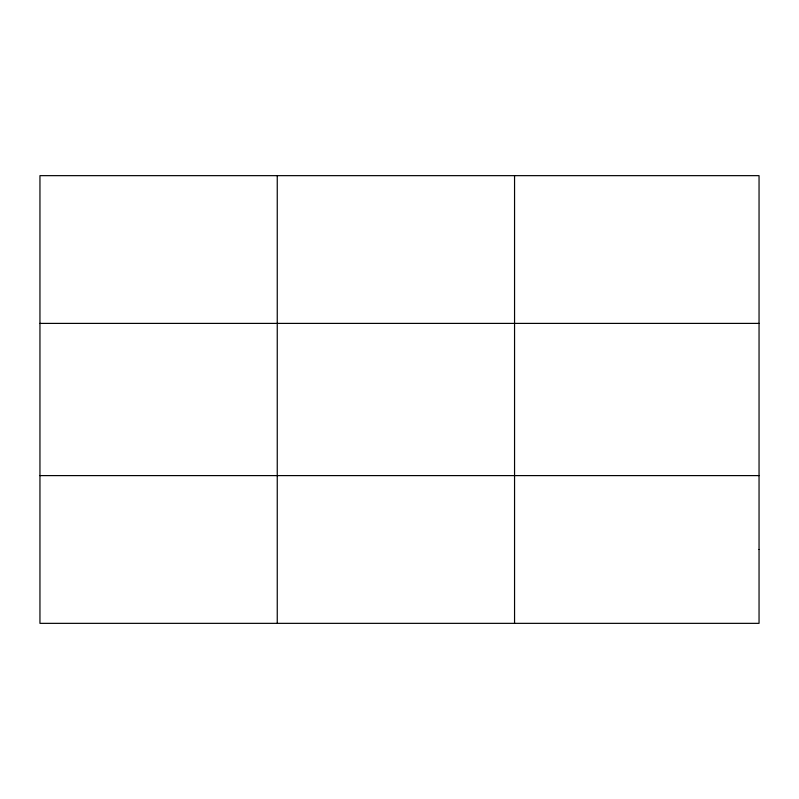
<?xml version="1.0" encoding="UTF-8"?>
<svg xmlns="http://www.w3.org/2000/svg" width="799" height="799" viewBox="0 0 799 799"><rect width="100%" height="100%" fill="white"/><g stroke="black" fill="none" stroke-linecap="round" stroke-linejoin="round"><path stroke-width="1.2" d="M277.253 175.65L277.253 623.35M514.556 175.65L514.556 623.35M39.95 323.395L759.05 323.395M39.95 475.605L759.05 475.605M759.05 549.482L759.05 623.35L39.95 623.35L39.95 175.65L759.05 175.65L759.05 549.482"/></g></svg>
